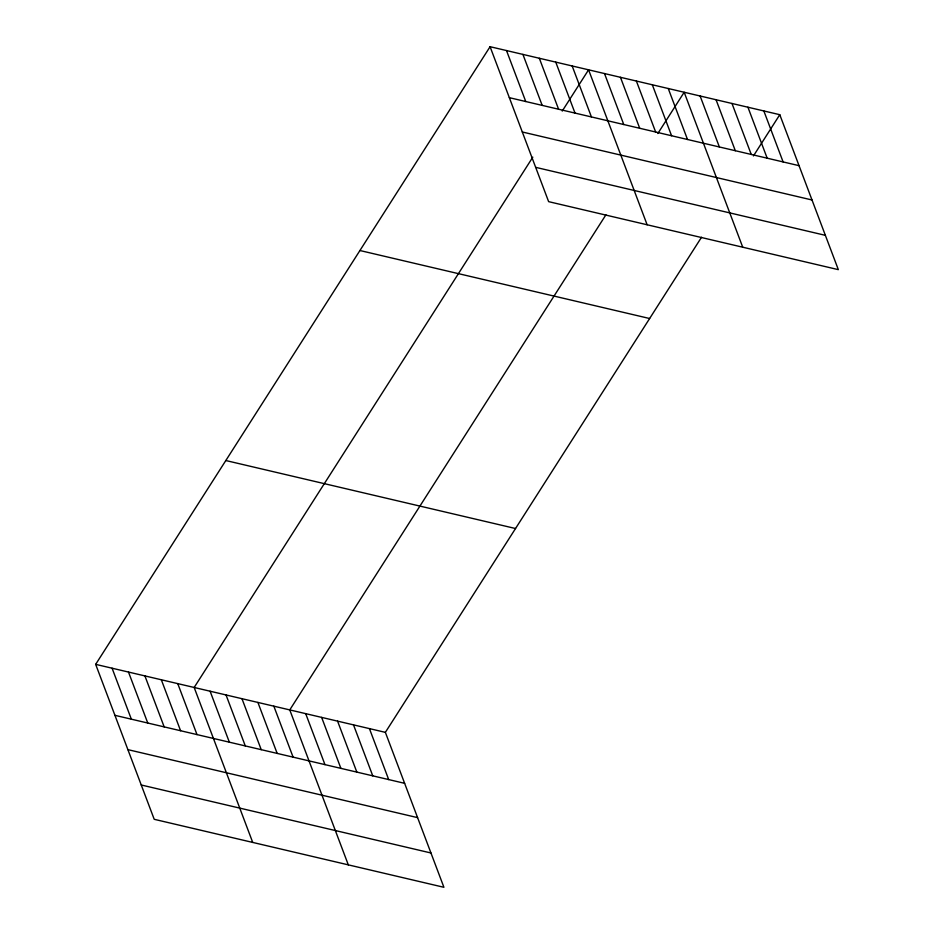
<?xml version="1.0" encoding="UTF-8"?>
<svg xmlns="http://www.w3.org/2000/svg" width="934" height="934" viewBox="0 0 934 934"><rect width="100%" height="100%" fill="white"/><g stroke="black" fill="none" stroke-linecap="round" stroke-linejoin="round"><path stroke-width="1.4" d="M701.539 237.236L385.368 732.349L443.919 887.3L154.215 819.305L95.665 664.354L490.081 46.7L779.785 114.695L838.335 269.646L548.632 201.651L490.081 46.7M532.8 157.169L194.167 687.471L252.717 842.421M562.233 111.064L588.583 69.816L647.134 224.767M605.933 214.797L289.762 709.91L348.312 864.861M657.84 133.504L684.178 92.256L742.728 247.206M753.446 155.943L779.785 114.695M509.345 97.673L799.049 165.668M522.304 131.986L812.008 199.981M535.661 167.338L825.376 235.333M359.917 250.522L649.632 318.517M225.818 460.532L515.533 528.527M95.665 664.354L385.368 732.349M114.929 715.327L404.632 783.322M127.888 749.64L417.603 817.635M141.244 784.992L430.959 852.987M763.849 110.959L783.112 161.932M747.924 107.212L767.176 158.196M731.987 103.476L751.251 154.449M716.051 99.74L735.315 150.713M700.115 95.992L719.378 146.977M668.254 88.52L687.506 139.493M652.317 84.772L671.581 135.757M636.381 81.036L655.645 132.009M620.445 77.3L639.708 128.273M604.508 73.564L623.772 124.537M572.168 65.964L591.42 116.937M555.742 62.111L575.005 113.084M539.327 58.258L558.59 109.231M522.912 54.406L542.175 105.379M506.497 50.553L525.76 101.526M369.432 728.613L388.696 779.586M353.507 724.866L372.759 775.85M337.571 721.13L356.835 772.103M321.635 717.394L340.898 768.367M305.698 713.658L324.962 764.631M273.837 706.174L293.101 757.147M257.901 702.438L277.164 753.411M241.964 698.69L261.228 749.663M226.028 694.954L245.292 745.927M210.103 691.218L229.355 742.191M177.752 683.618L197.004 734.591M161.325 679.765L180.589 730.738M144.91 675.912L164.174 726.885M128.495 672.06L147.759 723.033M112.08 668.207L131.344 719.18"/></g></svg>
